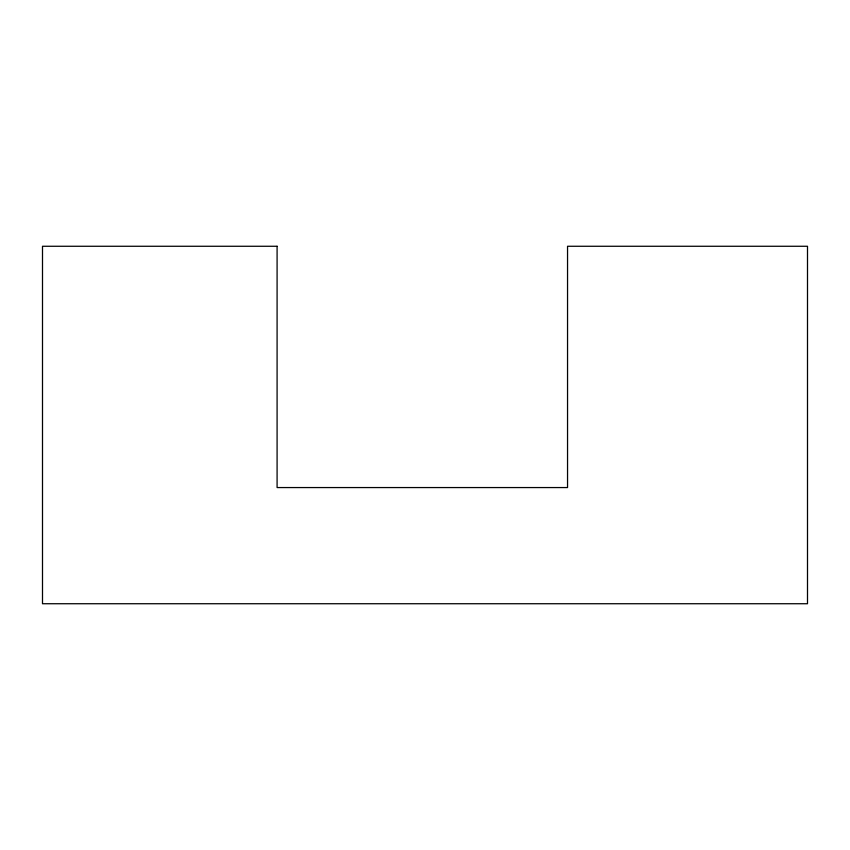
<?xml version="1.0" encoding="UTF-8"?>
<svg xmlns="http://www.w3.org/2000/svg" width="850" height="850" viewBox="0 0 850 850"><rect width="100%" height="100%" fill="white"/><g stroke="black" fill="none" stroke-linecap="round" stroke-linejoin="round"><path stroke-width="1.27" d="M277.089 246.266L42.5 246.266L42.5 603.734L807.5 603.734L807.5 246.266L567.545 246.266L567.545 487.56L277.089 487.56L277.089 246.266"/></g></svg>
